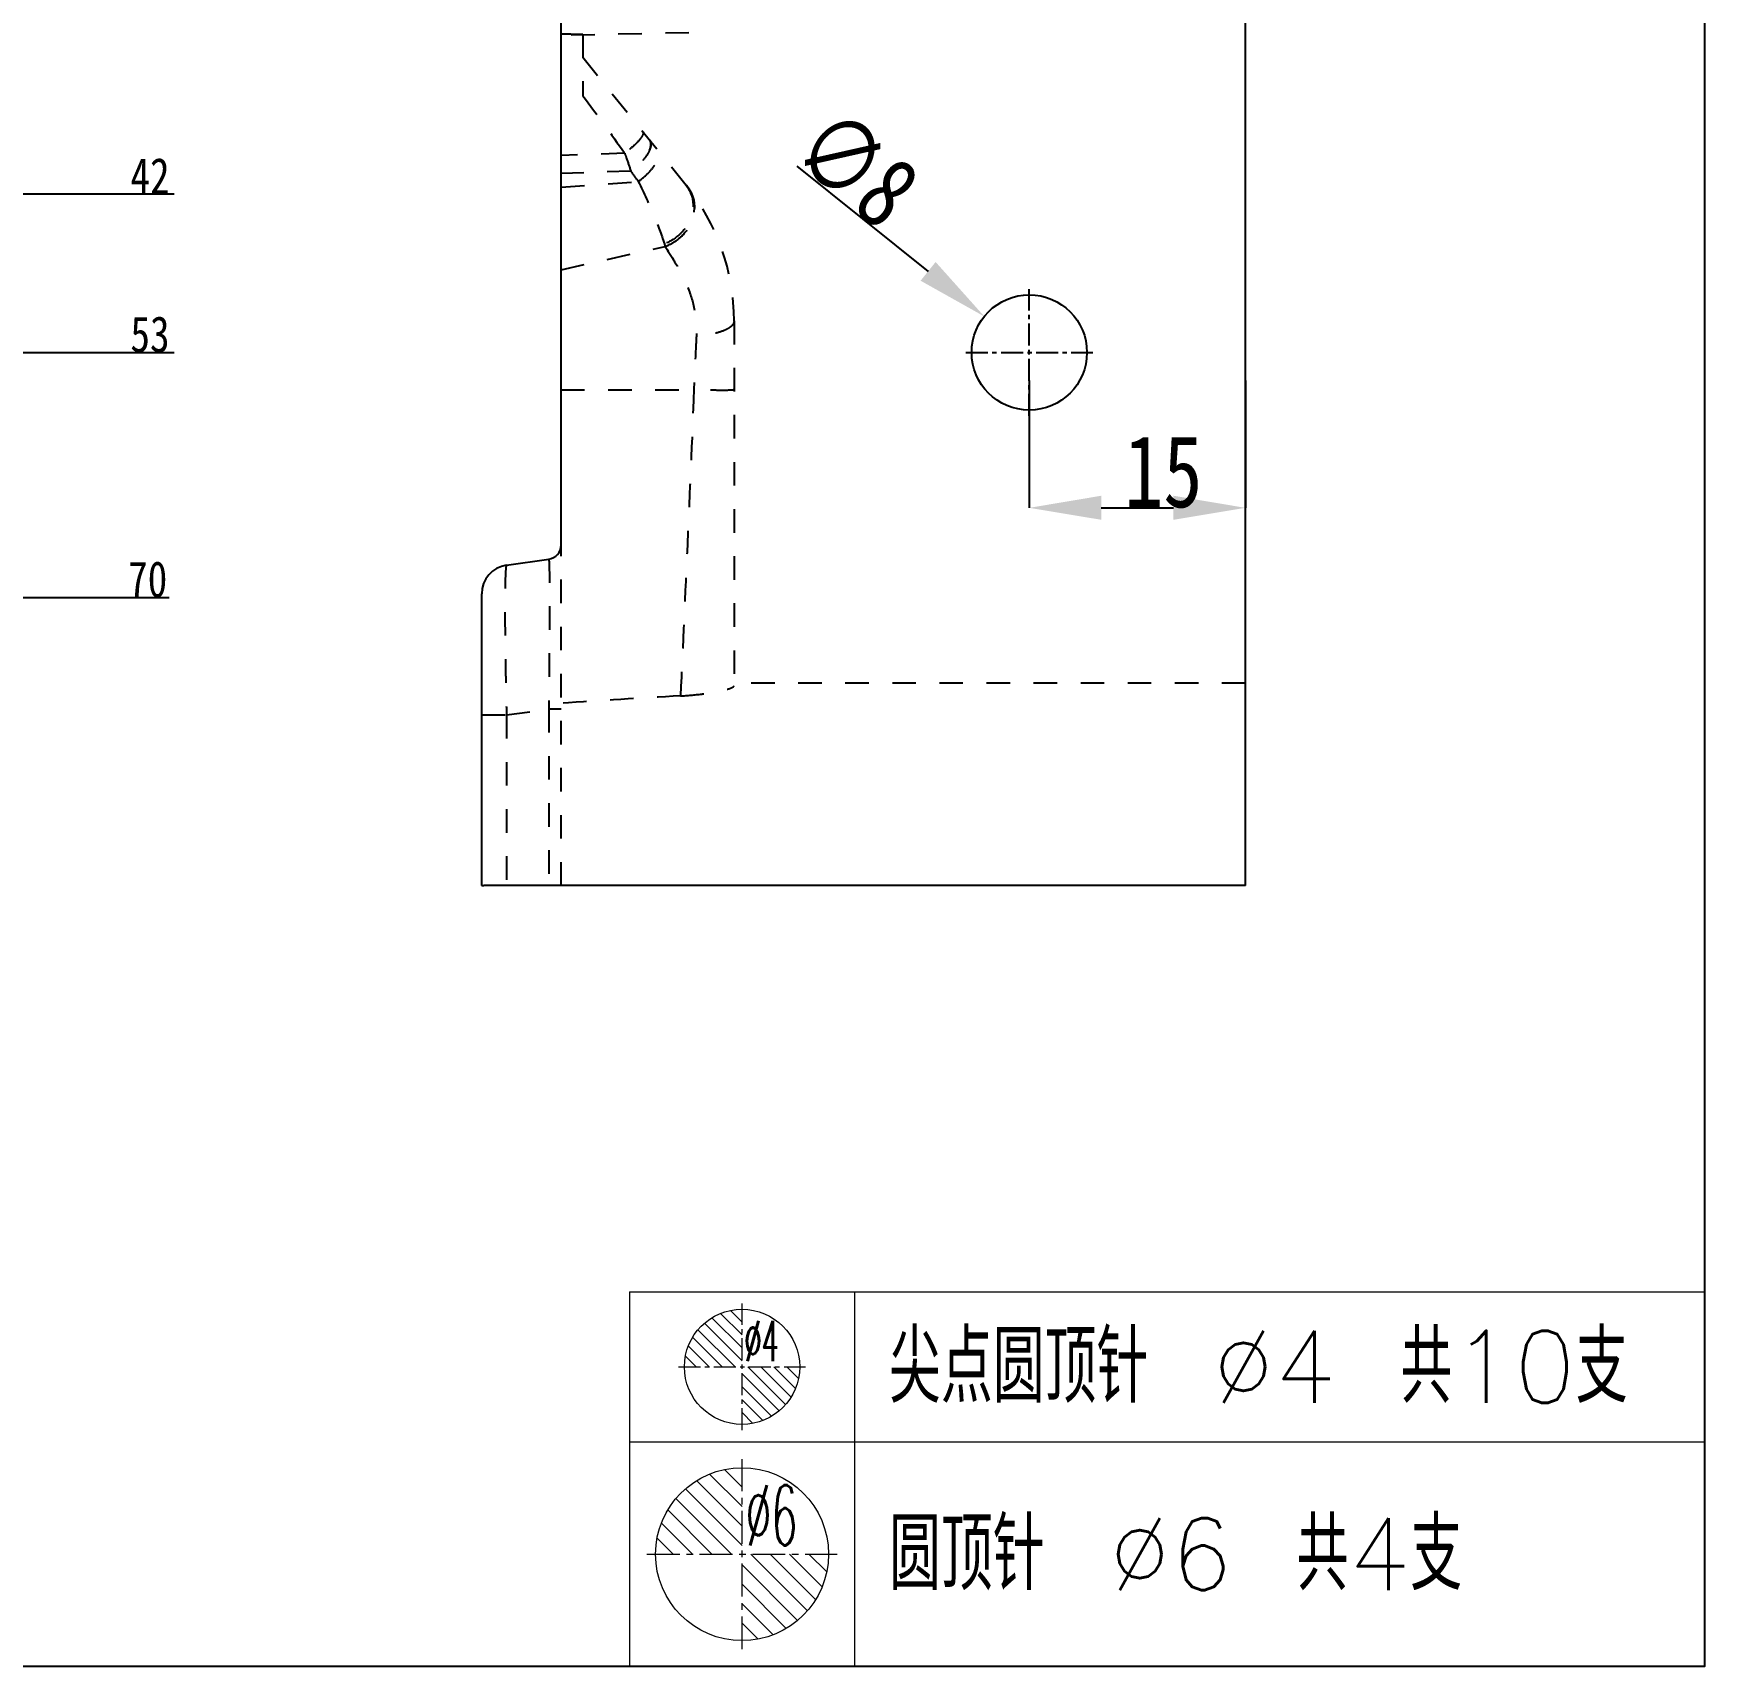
# Model space of a CAD drawing. Header units: millimetres. Extents: x -1495 to -116, y -3881 to 1305.
# Drawn here: x -643.9 to -527.9, y -1423.6 to -1310.3 of the extents above; entities that cross this region are included whole.
import ezdxf

# ---------------------------------------------------------------- set-up
doc = ezdxf.new("R2010")
doc.units = ezdxf.units.MM
doc.header["$LTSCALE"] = 16.335
doc.header["$PDMODE"] = 3
doc.header["$PDSIZE"] = 0.3125
doc.linetypes.add('CENTER', pattern=[0.6, 0.375, -0.075, 0.075, -0.075])
doc.linetypes.add('HIDDEN', pattern=[0.2, 0.1, -0.1])
doc.layers.get('0').update_dxf_attribs({"linetype": 'CONTINUOUS'})
doc.layers.get('Defpoints').update_dxf_attribs({"linetype": 'CONTINUOUS'})
doc.layers.add('DEFAULT_2', color=8, linetype='HIDDEN')
doc.layers.add('dim', color=4, linetype='CONTINUOUS', lineweight=9)
doc.layers.add('epin', color=13, linetype='CONTINUOUS', lineweight=9)
doc.styles.add('CHINA', font='txt.shx', dxfattribs={"bigfont": 'gbcbig.shx'})
doc.styles.get("Standard").update_dxf_attribs({"font": 'txt', "width": 0.8})
doc.styles.add('TXT05', font='txt.shx', dxfattribs={"width": 0.5, "bigfont": 'gbcbig.shx'})
doc.dimstyles.new('副本 ISO-25-1', dxfattribs={"dimtxt": 5, "dimasz": 5, "dimexe": 0, "dimexo": 0, "dimgap": 0, "dimtad": 1, "dimtxsty": 'Standard', "dimcen": 0, "dimclrd": 4, "dimclre": 4, "dimclrt": 6, "dimazin": 0, "dimtfac": 1, "dimtofl": 0, "dimtmove": 0, "dimatfit": 3, "dimfxl": 0, "dimarcsym": 0})

# ---------------------------------------------------------------- blocks, each defined once
blk = doc.blocks.new('*D691')
at = {"color": 4, "linetype": 'Continuous', "lineweight": -2}
for p, q in [((-574.78, -1334.4), (-574.78, -1343.24)), ((-559.78, -1334.4), (-559.78, -1343.24)), ((-569.78, -1343.24), (-564.78, -1343.24))]:
    blk.add_line(p, q, dxfattribs=at)
at = {"color": 4}
for points in [[(-569.78, -1342.4), (-569.78, -1344.07), (-574.78, -1343.24)], [(-564.78, -1342.4), (-564.78, -1344.07), (-559.78, -1343.24)]]:
    blk.add_solid(points, dxfattribs=at)
at = {"layer": 'Defpoints', "color": 0}
for p in [(-574.78, -1334.4), (-559.78, -1334.4), (-559.78, -1343.24)]:
    blk.add_point(p, dxfattribs=at)
at = {"color": 6, "insert": (-565.48, -1340.74), "char_height": 5, "attachment_point": 5}
blk.add_mtext('15', dxfattribs=at)
blk = doc.blocks.new('*D692')
at = {"color": 4, "linetype": 'Continuous', "lineweight": -2}
blk.add_line((-590.91, -1319.54), (-581.8, -1326.83), dxfattribs=at)
at = {"color": 4}
blk.add_solid([(-581.28, -1326.18), (-582.32, -1327.48), (-577.9, -1329.96)], dxfattribs=at)
at = {"layer": 'Defpoints', "color": 0}
for p in [(-577.9, -1329.96), (-571.65, -1334.96)]:
    blk.add_point(p, dxfattribs=at)
at = {"color": 6, "insert": (-586.75, -1319.67), "char_height": 5, "attachment_point": 5, "rotation": 321.3259}
blk.add_mtext('∅8', dxfattribs=at)
blk = doc.blocks.new('*D704')
at = {"layer": 'Defpoints', "color": 0}
for p in [(-735.3, -1279.46), (-719.33, -1321.46), (-637.46, -1321.46)]:
    blk.add_point(p, dxfattribs=at)
at = {"layer": 'dim', "color": 4, "linetype": 'Continuous', "lineweight": -2}
blk.add_line((-719.33, -1321.46), (-634.13, -1321.46), dxfattribs=at)
at = {"layer": 'dim', "color": 6, "insert": (-635.8, -1320.21), "char_height": 2.5, "attachment_point": 5}
blk.add_mtext('42', dxfattribs=at)
blk = doc.blocks.new('*D705')
at = {"layer": 'Defpoints', "color": 0}
for p in [(-735.3, -1279.46), (-681.86, -1332.46), (-637.46, -1332.46)]:
    blk.add_point(p, dxfattribs=at)
at = {"layer": 'dim', "color": 4, "linetype": 'Continuous', "lineweight": -2}
blk.add_line((-681.86, -1332.46), (-634.13, -1332.46), dxfattribs=at)
at = {"layer": 'dim', "color": 6, "insert": (-635.8, -1331.21), "char_height": 2.5, "attachment_point": 5}
blk.add_mtext('53', dxfattribs=at)
blk = doc.blocks.new('*D706')
at = {"layer": 'Defpoints', "color": 0}
for p in [(-735.3, -1279.46), (-667.99, -1349.46), (-637.46, -1349.46)]:
    blk.add_point(p, dxfattribs=at)
at = {"layer": 'dim', "color": 4, "linetype": 'Continuous', "lineweight": -2}
blk.add_line((-667.99, -1349.46), (-634.46, -1349.46), dxfattribs=at)
at = {"layer": 'dim', "color": 6, "insert": (-635.96, -1348.21), "char_height": 2.5, "attachment_point": 5}
blk.add_mtext('70', dxfattribs=at)
blk = doc.blocks.new('epin_ejp_4')
at = {"layer": 'epin'}
h = blk.add_hatch(dxfattribs=at)
h.set_pattern_fill('_ANSI31', color=123, scale=0.1, angle=90, style=0)
h.set_pattern_definition([(135, (760.4252, 313.6428), (-0.2245064, -0.2245064), [])])
h.paths.add_polyline_path([(0, 2, 0.414214), (-2, 0), (0, 0)])
h.paths.add_polyline_path([(2, 0), (0, 0), (0, -2, 0.414214)])
at = {"layer": 'epin', "color": 1, "linetype": 'CENTER', "ltscale": 0.124395}
for p, q in [((0, -2.2), (0, 2.2)), ((-2.2, 0), (2.2, 0))]:
    blk.add_line(p, q, dxfattribs=at)
at = {"layer": 'epin'}
blk.add_circle((0, 0), 2, dxfattribs=at)
at = {"layer": 'epin', "color": 6, "style": 'TXT05', "width": 0.5}
blk.add_text('%%c4', height=1.4, dxfattribs=at).set_placement((0.08, 0.2))
blk = doc.blocks.new('epin_ejp_6')
at = {"layer": 'epin'}
h = blk.add_hatch(dxfattribs=at)
h.set_pattern_fill('_ANSI31', color=123, scale=0.15, angle=90, style=0)
h.set_pattern_definition([(135, (735.3002, 266.8078), (-0.3367596, -0.3367596), [])])
h.paths.add_polyline_path([(0, 3, 0.414214), (-3, 0), (0, 0)])
h.paths.add_polyline_path([(3, 0), (0, 0), (0, -3, 0.414214)])
at = {"layer": 'epin', "color": 1, "linetype": 'CENTER', "ltscale": 0.186593}
for p, q in [((0, -3.3), (0, 3.3)), ((-3.3, 0), (3.3, 0))]:
    blk.add_line(p, q, dxfattribs=at)
at = {"layer": 'epin'}
blk.add_circle((0, 0), 3, dxfattribs=at)
at = {"layer": 'epin', "color": 6, "style": 'TXT05', "width": 0.5}
blk.add_text('%%c6', height=2.1, dxfattribs=at).set_placement((0.12, 0.3))

msp = doc.modelspace()

# ---------------------------------------------------------------- linework, layer by layer
at = {"color": 7, "linetype": 'Continuous'}
for p, q in [((-559.778, -1369.458), (-559.778, -1189.458)), ((-607.269, -1345.814), (-607.269, -1213.101)), ((-611.056, -1347.216), (-608.13, -1346.805)), ((-612.778, -1369.445), (-612.778, -1349.196)), ((-559.778, -1369.458), (-612.636, -1369.458))]:
    msp.add_line(p, q, dxfattribs=at)
at = {"color": 1, "linetype": 'CENTER', "ltscale": 0.248791}
for p, q in [((-574.778, -1336.858), (-574.778, -1328.058)), ((-579.178, -1332.458), (-570.378, -1332.458))]:
    msp.add_line(p, q, dxfattribs=at)
msp.add_lwpolyline([(-871.604, -1140.5), (-527.917, -1140.5), (-527.917, -1423.649), (-871.604, -1423.649)], close=True)
msp.add_circle((-574.778, -1332.458), 4)
at = {"color": 7, "linetype": 'Continuous'}
for centre, radius, start, end in [((-608.269, -1345.814), 1, 278, 0), ((-610.778, -1349.196), 2, 98, 180)]:
    msp.add_arc(centre, radius, start, end, dxfattribs=at)
msp.add_open_spline([(-612.778, -1369.445), (-612.778, -1369.448), (-612.761, -1369.453), (-612.738, -1369.455), (-612.691, -1369.458), (-612.657, -1369.458), (-612.636, -1369.458)], degree=3, knots=[0, 0, 0, 0, 0.074184, 0.2625832, 0.5719436, 1, 1, 1, 1], dxfattribs=at)
at = {"layer": 'DEFAULT_2', "color": 8, "linetype": 'HIDDEN'}
for p, q in [((-598.402, -1310.276), (-607.269, -1310.462)), ((-605.769, -1310.375), (-605.769, -1314.643)), ((-605.769, -1311.962), (-598.6, -1320.838)), ((-602.858, -1318.635), (-607.269, -1318.79)), ((-602.437, -1319.87), (-607.269, -1320.04)), ((-607.269, -1320.976), (-601.912, -1320.604)), ((-607.269, -1326.715), (-600.05, -1325.104)), ((-595.269, -1330.263), (-595.269, -1355.587)), ((-607.269, -1335.042), (-598.058, -1335.042)), ((-607.269, -1369.458), (-607.269, -1345.814)), ((-559.778, -1355.408), (-595.269, -1355.408)), ((-612.778, -1357.614), (-611.056, -1357.614)), ((-611.056, -1357.614), (-608.13, -1357.202)), ((-611.056, -1357.614), (-611.056, -1369.458)), ((-607.269, -1357.202), (-608.13, -1357.202)), ((-608.13, -1357.202), (-608.13, -1369.458))]:
    msp.add_line(p, q, dxfattribs=at)
for centre, radius, start, end in [((-610.269, -1330.263), 15, 0, 38.92754), ((-567.945, -1926.219), 570.772, 93.11723, 93.95058)]:
    msp.add_arc(centre, radius, start, end, dxfattribs=at)
msp.add_ellipse((-604.462, -1304.432), major_axis=(22.285, 0), ratio=0.2671292, start_param=-1.6971041, end_param=-1.6294918, dxfattribs=at)
for points in [[(-605.769, -1314.643), (-604.786, -1315.965), (-603.8, -1317.284), (-602.858, -1318.635)], [(-605.769, -1314.643), (-604.786, -1315.964), (-603.8, -1317.284), (-602.858, -1318.635)], [(-602.437, -1319.87), (-602.268, -1320.119), (-602.084, -1320.357), (-601.912, -1320.604)], [(-602.437, -1319.87), (-602.268, -1320.119), (-602.084, -1320.357), (-601.912, -1320.604)], [(-598.225, -1321.524), (-598.307, -1321.276), (-598.436, -1321.041), (-598.6, -1320.838)], [(-600.104, -1324.921), (-600.084, -1324.982), (-600.069, -1325.043), (-600.05, -1325.104)], [(-600.104, -1324.921), (-600.084, -1324.982), (-600.069, -1325.043), (-600.05, -1325.104)]]:
    msp.add_open_spline(points, degree=3, dxfattribs=at)
for points, knots in [([(-601.605, -1317.118), (-601.557, -1317.176), (-601.587, -1317.344), (-601.693, -1317.525), (-601.906, -1317.809), (-602.294, -1318.189), (-602.654, -1318.482), (-602.858, -1318.635)], [0, 0, 0, 0, 0.1112601, 0.2025186, 0.3201593, 0.6258609, 1, 1, 1, 1]), ([(-601.146, -1317.685), (-601.103, -1317.738), (-601.039, -1317.874), (-601.033, -1318.114), (-601.106, -1318.382), (-601.316, -1318.797), (-601.752, -1319.324), (-602.189, -1319.692), (-602.437, -1319.87)], [0, 0, 0, 0, 0.0746584, 0.1583003, 0.2580594, 0.3766258, 0.6650828, 1, 1, 1, 1]), ([(-601.912, -1320.604), (-601.66, -1320.419), (-601.216, -1320.039), (-600.773, -1319.499), (-600.558, -1319.076), (-600.482, -1318.804), (-600.485, -1318.561), (-600.549, -1318.424), (-600.592, -1318.371)], [0, 0, 0, 0, 0.336118, 0.6256407, 0.7444114, 0.8439611, 0.9267965, 1, 1, 1, 1]), ([(-601.039, -1318.001), (-601.039, -1317.971), (-601.049, -1317.859), (-601.094, -1317.749), (-601.146, -1317.685)], [0, 0, 0, 0, 0.2680026, 1, 1, 1, 1]), ([(-601.132, -1318.419), (-601.116, -1318.382), (-601.066, -1318.249), (-601.037, -1318.105), (-601.039, -1318.001)], [0, 0, 0, 0, 0.2782328, 1, 1, 1, 1]), ([(-602.858, -1318.635), (-602.819, -1318.738), (-602.671, -1319.147), (-602.536, -1319.561), (-602.437, -1319.87)], [0, 0, 0, 0, 0.2542297, 1, 1, 1, 1]), ([(-602.858, -1318.635), (-602.819, -1318.738), (-602.671, -1319.147), (-602.536, -1319.561), (-602.437, -1319.87)], [0, 0, 0, 0, 0.2542318, 1, 1, 1, 1]), ([(-601.912, -1320.604), (-601.528, -1321.388), (-600.876, -1322.807), (-600.311, -1324.265), (-600.104, -1324.921)], [0, 0, 0, 0, 0.5589307, 1, 1, 1, 1]), ([(-601.912, -1320.604), (-601.528, -1321.388), (-600.875, -1322.807), (-600.311, -1324.265), (-600.104, -1324.921)], [0, 0, 0, 0, 0.5589296, 1, 1, 1, 1]), ([(-598.6, -1320.838), (-598.355, -1321.141), (-598.022, -1321.912), (-598.187, -1323.176), (-598.923, -1324.274), (-599.687, -1324.761), (-600.104, -1324.921)], [0, 0, 0, 0, 0.2327788, 0.4749375, 0.7328389, 1, 1, 1, 1]), ([(-598.518, -1320.94), (-598.268, -1321.255), (-597.929, -1322.048), (-598.094, -1323.344), (-598.844, -1324.461), (-599.626, -1324.948), (-600.05, -1325.104)], [0, 0, 0, 0, 0.2353108, 0.4784812, 0.7351995, 1, 1, 1, 1]), ([(-600.05, -1325.104), (-599.625, -1324.949), (-598.844, -1324.462), (-598.093, -1323.345), (-597.928, -1322.048), (-598.268, -1321.255), (-598.518, -1320.94)], [0, 0, 0, 0, 0.2647433, 0.5213919, 0.764569, 1, 1, 1, 1]), ([(-600.05, -1325.104), (-599.818, -1325.481), (-599.289, -1326.29), (-598.546, -1327.664), (-597.965, -1329.356), (-597.849, -1330.624), (-597.882, -1331.285)], [0, 0, 0, 0, 0.1994841, 0.434865, 0.7020464, 1, 1, 1, 1]), ([(-600.05, -1325.104), (-599.819, -1325.482), (-599.292, -1326.291), (-598.547, -1327.665), (-597.966, -1329.356), (-597.849, -1330.624), (-597.882, -1331.285)], [0, 0, 0, 0, 0.1994511, 0.4348556, 0.7020446, 1, 1, 1, 1]), ([(-597.882, -1331.285), (-597.898, -1331.592), (-597.958, -1332.844), (-598.013, -1334.097), (-598.058, -1335.042)], [0, 0, 0, 0, 0.2452614, 1, 1, 1, 1]), ([(-595.269, -1330.263), (-595.269, -1330.329), (-595.307, -1330.472), (-595.462, -1330.658), (-595.699, -1330.822), (-596.154, -1331.03), (-596.894, -1331.209), (-597.532, -1331.271), (-597.882, -1331.285)], [0, 0, 0, 0, 0.0662104, 0.143364, 0.238732, 0.3549404, 0.6465594, 1, 1, 1, 1]), ([(-598.058, -1335.042), (-598.187, -1338.584), (-598.499, -1345.668), (-598.825, -1352.75), (-598.983, -1356.292)], [0, 0, 0, 0, 0.5000022, 1, 1, 1, 1]), ([(-598.058, -1335.042), (-598.187, -1338.584), (-598.499, -1345.668), (-598.825, -1352.75), (-598.983, -1356.292)], [0, 0, 0, 0, 0.5000022, 1, 1, 1, 1]), ([(-595.269, -1335.042), (-595.269, -1335.047), (-595.291, -1335.057), (-595.325, -1335.064), (-595.39, -1335.072), (-595.52, -1335.081), (-595.743, -1335.088), (-596.073, -1335.091), (-596.483, -1335.087), (-596.96, -1335.078), (-597.493, -1335.062), (-597.865, -1335.049), (-598.058, -1335.042)], [0, 0, 0, 0, 0.0059815, 0.0199014, 0.0424498, 0.073654, 0.1612301, 0.2804844, 0.4281953, 0.6004978, 0.7929707, 1, 1, 1, 1]), ([(-611.056, -1347.216), (-611.062, -1347.217), (-611.074, -1347.238), (-611.083, -1347.276), (-611.095, -1347.341), (-611.11, -1347.473), (-611.126, -1347.7), (-611.141, -1348.043), (-611.153, -1348.478), (-611.161, -1349), (-611.167, -1349.605), (-611.169, -1350.561), (-611.162, -1351.914), (-611.14, -1353.688), (-611.105, -1355.612), (-611.074, -1356.938), (-611.056, -1357.614)], [0, 0, 0, 0, 0.0018407, 0.0057521, 0.0119414, 0.0204438, 0.0443928, 0.0774454, 0.1193363, 0.1696928, 0.2280388, 0.2938363, 0.4451709, 0.6178207, 0.8052044, 1, 1, 1, 1]), ([(-608.13, -1346.805), (-608.125, -1346.804), (-608.121, -1346.828), (-608.116, -1346.857), (-608.111, -1346.922), (-608.105, -1347.006), (-608.101, -1347.116), (-608.094, -1347.31), (-608.087, -1347.613), (-608.081, -1348.045), (-608.077, -1348.566), (-608.074, -1349.171), (-608.074, -1349.854), (-608.075, -1350.609), (-608.078, -1351.737), (-608.088, -1353.265), (-608.105, -1355.196), (-608.121, -1356.525), (-608.13, -1357.202)], [0, 0, 0, 0, 0.001259, 0.0047758, 0.010636, 0.01885, 0.0294155, 0.0423122, 0.0749911, 0.1166395, 0.1668742, 0.2252451, 0.2911754, 0.3640303, 0.4430762, 0.6165383, 0.8046311, 1, 1, 1, 1]), ([(-598.983, -1356.292), (-598.486, -1356.265), (-597.775, -1356.204), (-596.885, -1356.078), (-596.339, -1355.978), (-595.901, -1355.879), (-595.568, -1355.778), (-595.375, -1355.7), (-595.269, -1355.622), (-595.269, -1355.587)], [0, 0, 0, 0, 0.3903154, 0.5595406, 0.7056584, 0.8250259, 0.9145615, 0.9723618, 1, 1, 1, 1]), ([(-612.742, -1369.455), (-612.751, -1369.454), (-612.761, -1369.453), (-612.778, -1369.448), (-612.778, -1369.445)], [0, 0, 0, 0, 0.7174945, 1, 1, 1, 1])]:
    msp.add_open_spline(points, degree=3, knots=knots, dxfattribs=at)
at = {"layer": 'epin'}
for p, q in [((-602.514, -1397.649), (-527.917, -1397.649)), ((-602.514, -1397.649), (-602.514, -1423.649)), ((-586.914, -1397.649), (-586.914, -1423.649)), ((-602.514, -1408.049), (-527.917, -1408.049)), ((-602.514, -1423.649), (-527.917, -1423.649))]:
    msp.add_line(p, q, dxfattribs=at)

# ---------------------------------------------------------------- block references
at = {"layer": 'epin', "xscale": 2, "yscale": 2, "zscale": 2}
for name, p in [('epin_ejp_4', (-594.714, -1402.849)), ('epin_ejp_6', (-594.714, -1415.849))]:
    msp.add_blockref(name, p, dxfattribs=at)

# ---------------------------------------------------------------- texts
at = {"layer": 'epin', "color": 53, "style": 'CHINA'}
for s, p in [('尖点圆顶针 %%C4 共10支', (-584.514, -1405.349)), ('圆顶针 %%c6 共4支', (-584.514, -1418.349))]:
    msp.add_text(s, height=5, dxfattribs=at).set_placement(p)

# ---------------------------------------------------------------- dimensions: what is measured, and where the dimension line sits
dim = msp.add_diameter_dim_2p(p1=(-571.655, -1334.957), p2=(-577.901, -1329.958), dimstyle='副本 ISO-25-1', override={"dimfxl": 1.25, "dimarcsym": 1})
dim.commit()
dim.dimension.update_dxf_attribs({"geometry": '*D692', "text_midpoint": (-586.748, -1319.675)})
dim = msp.add_linear_dim(base=(-559.778, -1343.236), p1=(-574.778, -1334.401), p2=(-559.778, -1334.401), dimstyle='副本 ISO-25-1', override={"dimfxl": 1.25, "dimarcsym": 1})
dim.commit()
dim.dimension.update_dxf_attribs({"geometry": '*D691', "text_midpoint": (-565.482, -1343.236), "dimtype": 160})
at = {"layer": 'dim'}
for feature_location, offset, picture, middle in [((-719.329, -1321.458), (81.865, 0), '*D704', (-635.797, -1320.208)), ((-681.861, -1332.458), (44.397, 0), '*D705', (-635.797, -1331.208)), ((-667.988, -1349.458), (30.525, 0), '*D706', (-635.964, -1348.208))]:
    dim = msp.add_ordinate_dim(feature_location=feature_location, offset=offset, dtype=0, origin=(-735.3, -1279.458), dimstyle='副本 ISO-25-1', override={"dimtxt": 2.5, "dimasz": 2, "dimfxl": 1.25, "dimarcsym": 1}, dxfattribs=at)
    dim.commit()
    dim.dimension.update_dxf_attribs({"geometry": picture, "text_midpoint": middle})

doc.saveas('drawing.dxf')
